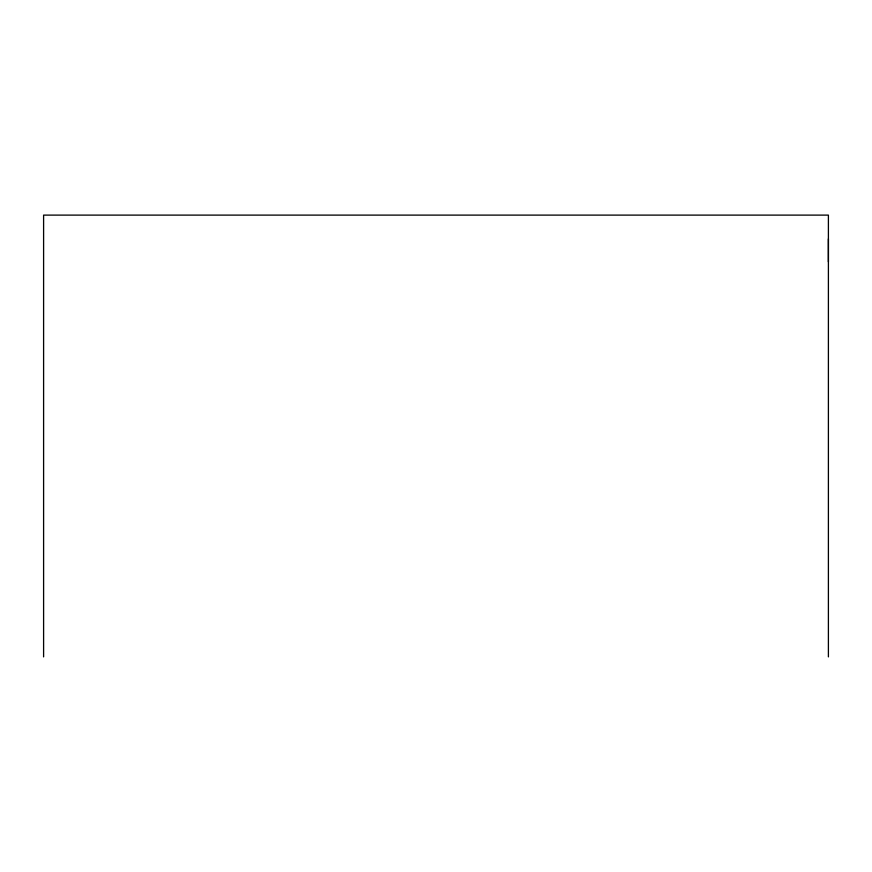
<?xml version="1.0" encoding="UTF-8"?>
<svg xmlns="http://www.w3.org/2000/svg" width="872" height="872" viewBox="0 0 872 872"><rect width="100%" height="100%" fill="white"/><g stroke="black" fill="none" stroke-linecap="round" stroke-linejoin="round"><path stroke-width="1.31" d="M828.4 261.851L828.4 238.852M828.4 656.889L828.4 215.112L43.6 215.112L43.6 656.889"/></g></svg>
